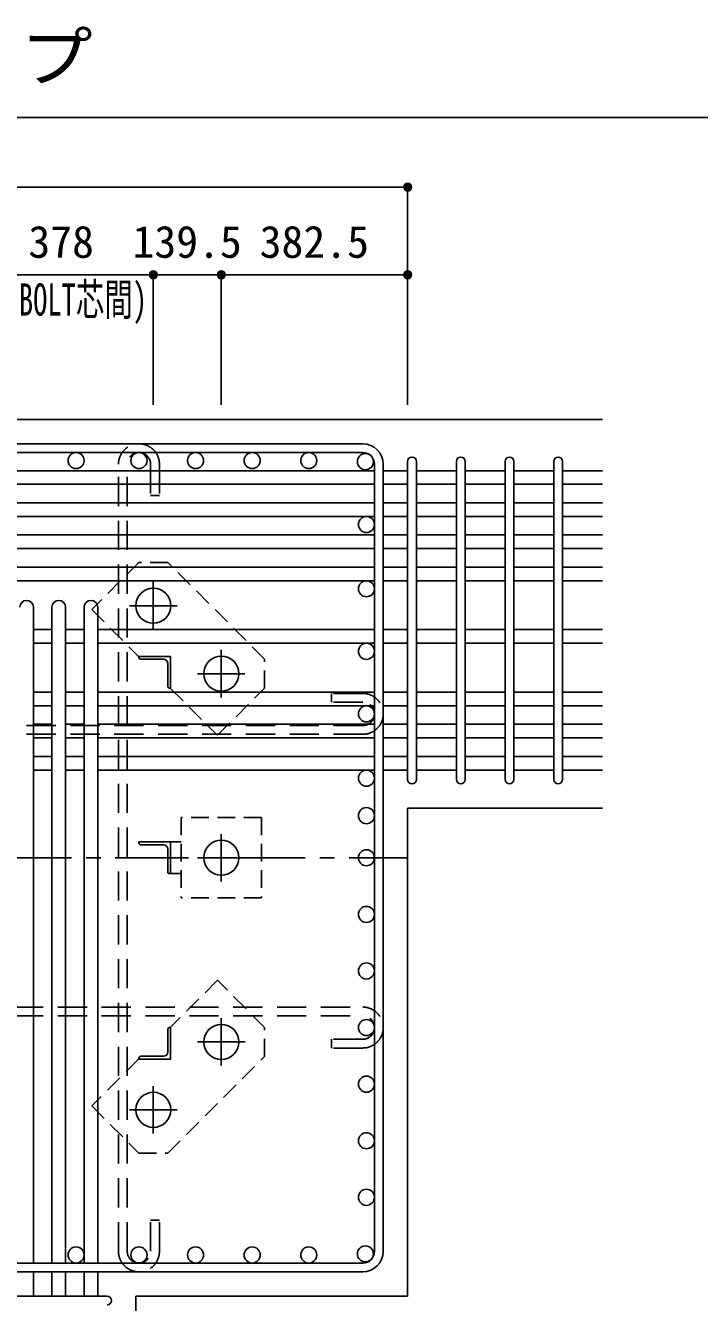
# Model space of a CAD drawing. Units: millimetres at full size, sheet at 1:30. Extents: x -5973 to 5954, y -4195 to 4201.
# Drawn here: x 668 to 2051, y -2655 to -33 of the extents above; entities that cross this region are included whole.
import ezdxf
from ezdxf.enums import TextEntityAlignment as Align

# ---------------------------------------------------------------- set-up
doc = ezdxf.new("R2010")
doc.units = ezdxf.units.MM
doc.header["$LTSCALE"] = 30
doc.header["$PDMODE"] = 32
doc.header["$PDSIZE"] = 15
for name, pattern in [('CHAIN1', [8, 5, -1, 1, -1]), ('DASHED1', [1.8, 1.2, -0.6]), ('DASHED2', [3, 2, -1])]:
    doc.linetypes.add(name, pattern=pattern)
for name, color, linetype in [('0-1_躯体線', 2, 'Continuous'), ('0-2_アンカーボルト', 4, 'CHAIN1'), ('0-3_立上り筋', 3, 'Continuous'), ('0-4_フープ筋', 7, 'Continuous'), ('0-5_基礎梁筋', 7, 'Continuous'), ('0-6_スタラップ筋', 7, 'Continuous'), ('0-7_文字', 4, 'Continuous'), ('0-9_プレート', 4, 'DASHED1'), ('0-A_アングル', 4, 'Continuous'), ('0-C', 7, 'DASHED2'), ('0-D_寸法', 4, 'Continuous'), ('6-7_文字', 7, 'Continuous'), ('F-0_枠', 6, 'Continuous')]:
    doc.layers.add(name, color=color, linetype=linetype)
doc.styles.add('ＭＳ ゴシック', font='')
doc.styles.get('ＭＳ ゴシック').set_extended_font_data('MS Gothic')

msp = doc.modelspace()

# ---------------------------------------------------------------- linework, layer by layer
at = {"layer": '0-1_躯体線'}
for p, q in [((1852.44, -842.16), (-347.56, -842.16)), ((1452.44, -1640.16), (1852.44, -1640.16)), ((1452.44, -2642.16), (1452.44, -1640.16)), ((894.44, -2642.16), (1452.44, -2642.16)), ((894.44, -3042.16), (894.44, -2642.16))]:
    msp.add_line(p, q, dxfattribs=at)
at = {"layer": '0-2_アンカーボルト'}
for p, q in [((930.44, -1273.36), (930.44, -1175.86)), ((881.64, -1224.66), (979.14, -1224.66)), ((1069.94, -1412.86), (1069.94, -1315.36)), ((1021.14, -1364.16), (1118.64, -1364.16)), ((1069.94, -1693.36), (1069.94, -1790.86)), ((1021.24, -1742.16), (1118.74, -1742.16)), ((1069.94, -2071.36), (1069.94, -2168.86)), ((1021.24, -2120.16), (1118.74, -2120.16)), ((930.44, -2210.86), (930.44, -2308.36)), ((881.74, -2259.66), (979.24, -2259.66))]:
    msp.add_line(p, q, dxfattribs=at)
at = {"layer": '0-2_アンカーボルト', "color": 3, "linetype": 'Continuous'}
for centre in [(930.44, -1224.66), (1069.94, -1364.16), (1069.94, -1742.16), (1069.94, -2120.16), (930.44, -2259.66)]:
    msp.add_circle(centre, 36, dxfattribs=at)
at = {"layer": '0-3_立上り筋'}
for centre in [(771.94, -926.66), (901, -926.66), (1017.18, -926.66), (1133.37, -926.66), (1249.55, -926.66), (1365.74, -928.86), (1367.94, -1057.86), (1367.94, -1189.86), (1367.94, -1318.26), (1367.94, -1446.66), (1367.94, -1578.66), (1367.94, -1655.66), (1367.94, -1742.16), (1367.94, -1858.35), (1367.94, -1974.54), (1367.94, -2090.72), (1367.94, -2206.91), (1367.94, -2323.09), (1367.94, -2439.28), (771.94, -2557.66), (901, -2557.66), (1017.18, -2557.66), (1133.37, -2557.66), (1249.55, -2557.66), (1365.74, -2555.47)]:
    msp.add_circle(centre, 16.5, dxfattribs=at)
at = {"layer": '0-4_フープ筋'}
for p, q in [((-255.56, -892.16), (1360.44, -892.16)), ((-255.56, -910.16), (1360.44, -910.16)), ((1384.44, -934.16), (1384.44, -2550.16)), ((1402.44, -934.16), (1402.44, -2550.16)), ((-255.56, -2574.16), (1360.44, -2574.16)), ((-255.56, -2592.16), (1360.44, -2592.16))]:
    msp.add_line(p, q, dxfattribs=at)
for centre, radius, start, end in [((1360.44, -934.16), 42, 0, 90), ((1360.44, -934.16), 24, 0, 90), ((1360.44, -2550.16), 42, 270, 0), ((1360.44, -2550.16), 24, 270, 0)]:
    msp.add_arc(centre, radius, start, end, dxfattribs=at)
at = {"layer": '0-5_基礎梁筋'}
for p, q in [((116.44, -947.36), (1384.44, -947.36)), ((1402.44, -947.36), (1452.44, -947.36)), ((1470.44, -947.36), (1552.44, -947.36)), ((1570.44, -947.36), (1652.44, -947.36)), ((1670.44, -947.36), (1752.44, -947.36)), ((1770.44, -947.36), (1852.44, -947.36)), ((116.44, -975.36), (1384.44, -975.36)), ((1402.44, -975.36), (1452.44, -975.36)), ((1470.44, -975.36), (1552.44, -975.36)), ((1570.44, -975.36), (1652.44, -975.36)), ((1670.44, -975.36), (1752.44, -975.36)), ((1770.44, -975.36), (1852.44, -975.36)), ((116.44, -1013.36), (1384.44, -1013.36)), ((1402.44, -1013.36), (1452.44, -1013.36)), ((1470.44, -1013.36), (1552.44, -1013.36)), ((1570.44, -1013.36), (1652.44, -1013.36)), ((1670.44, -1013.36), (1752.44, -1013.36)), ((1770.44, -1013.36), (1852.44, -1013.36)), ((116.44, -1041.36), (1384.44, -1041.36)), ((1402.44, -1041.36), (1452.44, -1041.36)), ((1470.44, -1041.36), (1552.44, -1041.36)), ((1570.44, -1041.36), (1652.44, -1041.36)), ((1670.44, -1041.36), (1752.44, -1041.36)), ((1770.44, -1041.36), (1852.44, -1041.36)), ((116.44, -1079.36), (1384.44, -1079.36)), ((1402.44, -1079.36), (1452.44, -1079.36)), ((1470.44, -1079.36), (1552.44, -1079.36)), ((1570.44, -1079.36), (1652.44, -1079.36)), ((1670.44, -1079.36), (1752.44, -1079.36)), ((1770.44, -1079.36), (1852.44, -1079.36)), ((116.44, -1107.36), (1384.44, -1107.36)), ((1402.44, -1107.36), (1452.44, -1107.36)), ((1470.44, -1107.36), (1552.44, -1107.36)), ((1570.44, -1107.36), (1652.44, -1107.36)), ((1670.44, -1107.36), (1752.44, -1107.36)), ((1770.44, -1107.36), (1852.44, -1107.36)), ((116.44, -1145.36), (1384.44, -1145.36)), ((1402.44, -1145.36), (1452.44, -1145.36)), ((1470.44, -1145.36), (1552.44, -1145.36)), ((1570.44, -1145.36), (1652.44, -1145.36)), ((1670.44, -1145.36), (1752.44, -1145.36)), ((1770.44, -1145.36), (1852.44, -1145.36)), ((116.44, -1173.36), (1384.44, -1173.36)), ((1402.44, -1173.36), (1452.44, -1173.36)), ((1470.44, -1173.36), (1552.44, -1173.36)), ((1570.44, -1173.36), (1652.44, -1173.36)), ((1670.44, -1173.36), (1752.44, -1173.36)), ((1770.44, -1173.36), (1852.44, -1173.36)), ((684.44, -1227.66), (684.44, -2574.16)), ((722.44, -1227.66), (722.44, -2574.16)), ((750.44, -1227.66), (750.44, -2574.16)), ((788.44, -1227.66), (788.44, -2574.16)), ((816.44, -1227.66), (816.44, -2574.16)), ((684.44, -1273.76), (722.44, -1273.76)), ((750.44, -1273.76), (788.44, -1273.76)), ((816.44, -1273.76), (1384.44, -1273.76)), ((1402.44, -1273.76), (1452.44, -1273.76)), ((1470.44, -1273.76), (1552.44, -1273.76)), ((1570.44, -1273.76), (1652.44, -1273.76)), ((1670.44, -1273.76), (1752.44, -1273.76)), ((1770.44, -1273.76), (1852.44, -1273.76)), ((684.44, -1301.76), (722.44, -1301.76)), ((750.44, -1301.76), (788.44, -1301.76)), ((816.44, -1301.76), (1384.44, -1301.76)), ((1402.44, -1301.76), (1452.44, -1301.76)), ((1470.44, -1301.76), (1552.44, -1301.76)), ((1570.44, -1301.76), (1652.44, -1301.76)), ((1670.44, -1301.76), (1752.44, -1301.76)), ((1770.44, -1301.76), (1852.44, -1301.76)), ((684.44, -1402.16), (722.44, -1402.16)), ((750.44, -1402.16), (788.44, -1402.16)), ((816.44, -1402.16), (1384.44, -1402.16)), ((1402.44, -1402.16), (1452.44, -1402.16)), ((1470.44, -1402.16), (1552.44, -1402.16)), ((1570.44, -1402.16), (1652.44, -1402.16)), ((1670.44, -1402.16), (1752.44, -1402.16)), ((1770.44, -1402.16), (1852.44, -1402.16)), ((684.44, -1430.16), (722.44, -1430.16)), ((750.44, -1430.16), (788.44, -1430.16)), ((816.44, -1430.16), (1384.44, -1430.16)), ((1402.44, -1430.16), (1452.44, -1430.16)), ((1470.44, -1430.16), (1552.44, -1430.16)), ((1570.44, -1430.16), (1652.44, -1430.16)), ((1670.44, -1430.16), (1752.44, -1430.16)), ((1770.44, -1430.16), (1852.44, -1430.16)), ((684.44, -1468.16), (722.44, -1468.16)), ((750.44, -1468.16), (788.44, -1468.16)), ((816.44, -1468.16), (1384.44, -1468.16)), ((1402.44, -1468.16), (1452.44, -1468.16)), ((1470.44, -1468.16), (1552.44, -1468.16)), ((1570.44, -1468.16), (1652.44, -1468.16)), ((1670.44, -1468.16), (1752.44, -1468.16)), ((1770.44, -1468.16), (1852.44, -1468.16)), ((684.44, -1496.16), (722.44, -1496.16)), ((750.44, -1496.16), (788.44, -1496.16)), ((816.44, -1496.16), (1384.44, -1496.16)), ((1402.44, -1496.16), (1452.44, -1496.16)), ((1470.44, -1496.16), (1552.44, -1496.16)), ((1570.44, -1496.16), (1652.44, -1496.16)), ((1670.44, -1496.16), (1752.44, -1496.16)), ((1770.44, -1496.16), (1852.44, -1496.16)), ((684.44, -1534.16), (722.44, -1534.16)), ((750.44, -1534.16), (788.44, -1534.16)), ((816.44, -1534.16), (1384.44, -1534.16)), ((1402.44, -1534.16), (1452.44, -1534.16)), ((1470.44, -1534.16), (1552.44, -1534.16)), ((1570.44, -1534.16), (1652.44, -1534.16)), ((1670.44, -1534.16), (1752.44, -1534.16)), ((1770.44, -1534.16), (1852.44, -1534.16)), ((684.44, -1562.16), (722.44, -1562.16)), ((750.44, -1562.16), (788.44, -1562.16)), ((816.44, -1562.16), (1384.44, -1562.16)), ((1402.44, -1562.16), (1452.44, -1562.16)), ((1470.44, -1562.16), (1552.44, -1562.16)), ((1570.44, -1562.16), (1652.44, -1562.16)), ((1670.44, -1562.16), (1752.44, -1562.16)), ((1770.44, -1562.16), (1852.44, -1562.16)), ((684.44, -2592.16), (684.44, -2642.16)), ((722.44, -2592.16), (722.44, -2642.16)), ((750.44, -2592.16), (750.44, -2642.16)), ((788.44, -2592.16), (788.44, -2642.16)), ((816.44, -2592.16), (816.44, -2642.16))]:
    msp.add_line(p, q, dxfattribs=at)
for centre in [(670.44, -1227.66), (736.44, -1227.66), (802.44, -1227.66)]:
    msp.add_arc(centre, 14, 0, 180, dxfattribs=at)
at = {"layer": '0-6_スタラップ筋'}
for p, q in [((1452.44, -1581.16), (1452.44, -928.36)), ((1470.44, -928.36), (1470.44, -1581.16)), ((1552.44, -1581.16), (1552.44, -928.36)), ((1570.44, -928.36), (1570.44, -1581.16)), ((1652.44, -1581.16), (1652.44, -928.36)), ((1670.44, -928.36), (1670.44, -1581.16)), ((1752.44, -1581.16), (1752.44, -928.36)), ((1770.44, -928.36), (1770.44, -1581.16)), ((269.44, -2642.16), (835.44, -2642.16))]:
    msp.add_line(p, q, dxfattribs=at)
for centre, start, end in [((1461.44, -928.36), 0, 180), ((1561.44, -928.36), 0, 180), ((1661.44, -928.36), 0, 180), ((1761.44, -928.36), 0, 180), ((1461.44, -1581.16), 180, 0), ((1561.44, -1581.16), 180, 0), ((1661.44, -1581.16), 180, 0), ((1761.44, -1581.16), 180, 0), ((835.44, -2651.16), 270, 90)]:
    msp.add_arc(centre, 9, start, end, dxfattribs=at)
at = {"layer": '0-9_プレート'}
for p, q in [((803.94, -1232.56), (900.04, -1328.66)), ((987.44, -1659.66), (987.44, -1824.66)), ((1152.44, -1659.66), (987.44, -1659.66)), ((1152.44, -1659.66), (1152.44, -1824.66)), ((965.94, -1709.66), (987.44, -1709.66)), ((965.94, -1774.66), (987.44, -1774.66)), ((1152.44, -1824.66), (987.44, -1824.66)), ((1062.04, -1993.66), (965.94, -2089.76))]:
    msp.add_line(p, q, dxfattribs=at)
for points in [[(960.24, -1135.66), (900.84, -1135.66), (803.94, -1232.56)], [(965.94, -1394.56), (1062.04, -1490.66), (1158.94, -1393.76), (1158.94, -1334.36), (960.24, -1135.66)], [(1158.94, -2149.96), (1158.94, -2090.56), (1062.04, -1993.66)], [(900.04, -2155.66), (803.94, -2251.76), (900.84, -2348.66), (960.24, -2348.66), (1158.94, -2149.96)]]:
    msp.add_lwpolyline(points, dxfattribs=at)
at = {"layer": '0-A_アングル'}
for p, q in [((965.94, -1328.66), (900.94, -1328.66)), ((900.94, -1330.66), (900.94, -1328.66)), ((951.44, -1334.66), (904.94, -1334.66)), ((965.94, -1328.66), (965.94, -1393.66)), ((959.94, -1343.16), (959.94, -1389.66)), ((965.94, -1393.66), (963.94, -1393.66)), ((965.94, -1709.66), (900.94, -1709.66)), ((900.94, -1711.66), (900.94, -1709.66)), ((951.44, -1715.66), (904.94, -1715.66)), ((959.94, -1724.16), (959.94, -1770.66)), ((965.94, -1709.66), (965.94, -1774.66)), ((965.94, -1774.66), (963.94, -1774.66)), ((959.94, -2141.16), (959.94, -2094.66)), ((963.94, -2090.66), (965.94, -2090.66)), ((965.94, -2155.66), (965.94, -2090.66)), ((951.44, -2149.66), (904.94, -2149.66)), ((900.94, -2155.66), (900.94, -2153.66)), ((965.94, -2155.66), (900.94, -2155.66))]:
    msp.add_line(p, q, dxfattribs=at)
for centre, radius, start, end in [((904.94, -1330.66), 4, 180, 270), ((951.44, -1343.16), 8.5, 0, 90), ((963.94, -1389.66), 4, 180, 270), ((904.94, -1711.66), 4, 180, 270), ((951.44, -1724.16), 8.5, 0, 90), ((963.94, -1770.66), 4, 180, 270), ((963.94, -2094.66), 4, 90, 180), ((904.94, -2153.66), 4, 90, 180), ((951.44, -2141.16), 8.5, 270, 0)]:
    msp.add_arc(centre, radius, start, end, dxfattribs=at)
at = {"layer": '0-C'}
for p, q in [((859, -2550.16), (859, -934.16)), ((877, -2550.16), (877, -934.16)), ((925, -934.16), (925, -998.16)), ((943, -934.16), (943, -998.16)), ((943, -998.16), (925, -998.16)), ((1360.44, -1422.66), (1296.44, -1422.66)), ((1360.44, -1470.66), (-255.56, -1470.66)), ((1360.44, -1488.66), (-255.56, -1488.66)), ((-255.56, -2048.72), (1360.44, -2048.72)), ((-255.56, -2066.72), (1360.44, -2066.72)), ((1296.44, -2132.72), (1296.44, -2114.72)), ((1360.44, -2114.72), (1296.44, -2114.72)), ((1360.44, -2132.72), (1296.44, -2132.72)), ((925, -2550.16), (925, -2486.16))]:
    msp.add_line(p, q, dxfattribs=at)
for points in [[(1360.44, -1404.66), (1296.44, -1404.66), (1296.44, -1422.66)], [(943, -2550.16), (943, -2486.16), (925, -2486.16)]]:
    msp.add_lwpolyline(points, dxfattribs=at)
for centre, radius, start, end in [((901, -934.16), 42, 0, 180), ((901, -934.16), 24, 0, 180), ((1360.44, -1446.66), 42, 270, 90), ((1360.44, -1446.66), 24, 270, 90), ((1360.44, -2090.72), 42, 270, 90), ((1360.44, -2090.72), 24, 270, 90), ((901, -2550.16), 42, 180, 0), ((901, -2550.16), 24, 180, 0)]:
    msp.add_arc(centre, radius, start, end, dxfattribs=at)
at = {"layer": '0-D_寸法'}
for p, q in [((-347.56, -365.12), (1452.44, -365.12)), ((-347.56, -365.12), (1452.44, -365.12)), ((1452.44, -365.12), (1452.44, -545.12)), ((930.44, -545.12), (552.44, -545.12)), ((1069.94, -545.12), (930.44, -545.12)), ((930.44, -545.12), (930.44, -812.16)), ((1452.44, -545.12), (1069.94, -545.12)), ((1069.94, -545.12), (1069.94, -812.16)), ((1452.44, -545.12), (1452.44, -812.16)), ((1452.44, -545.12), (1452.44, -812.16))]:
    msp.add_line(p, q, dxfattribs=at)
at = {"layer": '0-D_寸法', "linetype": 'CHAIN1'}
msp.add_line((-347.56, -1742.16), (1452.44, -1742.16), dxfattribs=at)
at = {"layer": '0-D_寸法'}
for centre, radius in [((1452.44, -365.12), 8), ((1452.44, -365.12), 7.2), ((1452.44, -365.12), 6.4), ((1452.44, -365.12), 5.6), ((1452.44, -365.12), 4.8), ((1452.44, -365.12), 4), ((1452.44, -365.12), 3.2), ((1452.44, -365.12), 2.4), ((1452.44, -365.12), 1.6), ((1452.44, -365.12), 0.8), ((930.44, -545.12), 8), ((930.44, -545.12), 7.2), ((930.44, -545.12), 6.4), ((930.44, -545.12), 5.6), ((930.44, -545.12), 4.8), ((930.44, -545.12), 4), ((930.44, -545.12), 3.2), ((930.44, -545.12), 2.4), ((930.44, -545.12), 1.6), ((930.44, -545.12), 0.8), ((1069.94, -545.12), 8), ((1069.94, -545.12), 7.2), ((1069.94, -545.12), 6.4), ((1069.94, -545.12), 5.6), ((1069.94, -545.12), 4.8), ((1069.94, -545.12), 4), ((1069.94, -545.12), 3.2), ((1069.94, -545.12), 2.4), ((1069.94, -545.12), 1.6), ((1069.94, -545.12), 0.8), ((1452.44, -545.12), 8), ((1452.44, -545.12), 7.2), ((1452.44, -545.12), 6.4), ((1452.44, -545.12), 5.6), ((1452.44, -545.12), 4.8), ((1452.44, -545.12), 4), ((1452.44, -545.12), 3.2), ((1452.44, -545.12), 2.4), ((1452.44, -545.12), 1.6), ((1452.44, -545.12), 0.8)]:
    msp.add_circle(centre, radius, dxfattribs=at)
at = {"layer": '0-D_寸法', "color": 7}
for p in [(1452.44, -365.12), (930.44, -545.12), (1069.94, -545.12), (1452.44, -545.12)]:
    msp.add_point(p, dxfattribs=at)
at = {"layer": 'F-0_枠', "color": 2}
msp.add_line((-5972.88, -222.05), (3723.6, -222.05), dxfattribs=at)

# ---------------------------------------------------------------- texts
at = {"layer": '0-7_文字', "style": 'ＭＳ ゴシック', "width": 0.65}
msp.add_text('(A.BOLT芯間)', height=65.98, dxfattribs=at).set_placement((567.13, -648.68), align=Align.BOTTOM_LEFT)
at = {"layer": '0-D_寸法', "style": 'ＭＳ ゴシック'}
for s, p in [('378', (673.94, -530.12)), ('139.5', (887.69, -530.12)), ('382.5', (1148.69, -530.12))]:
    msp.add_text(s, height=65.98, dxfattribs=at).set_placement(p, align=Align.BOTTOM_LEFT)
at = {"layer": '6-7_文字', "color": 2, "style": 'ＭＳ ゴシック', "width": 1.1}
msp.add_text('\u3000\u3000基礎梁主筋\u3000８本タイプ', height=98.97, dxfattribs=at).set_placement((-1124.64, -177.05), align=Align.BOTTOM_LEFT)

doc.saveas('drawing.dxf')
